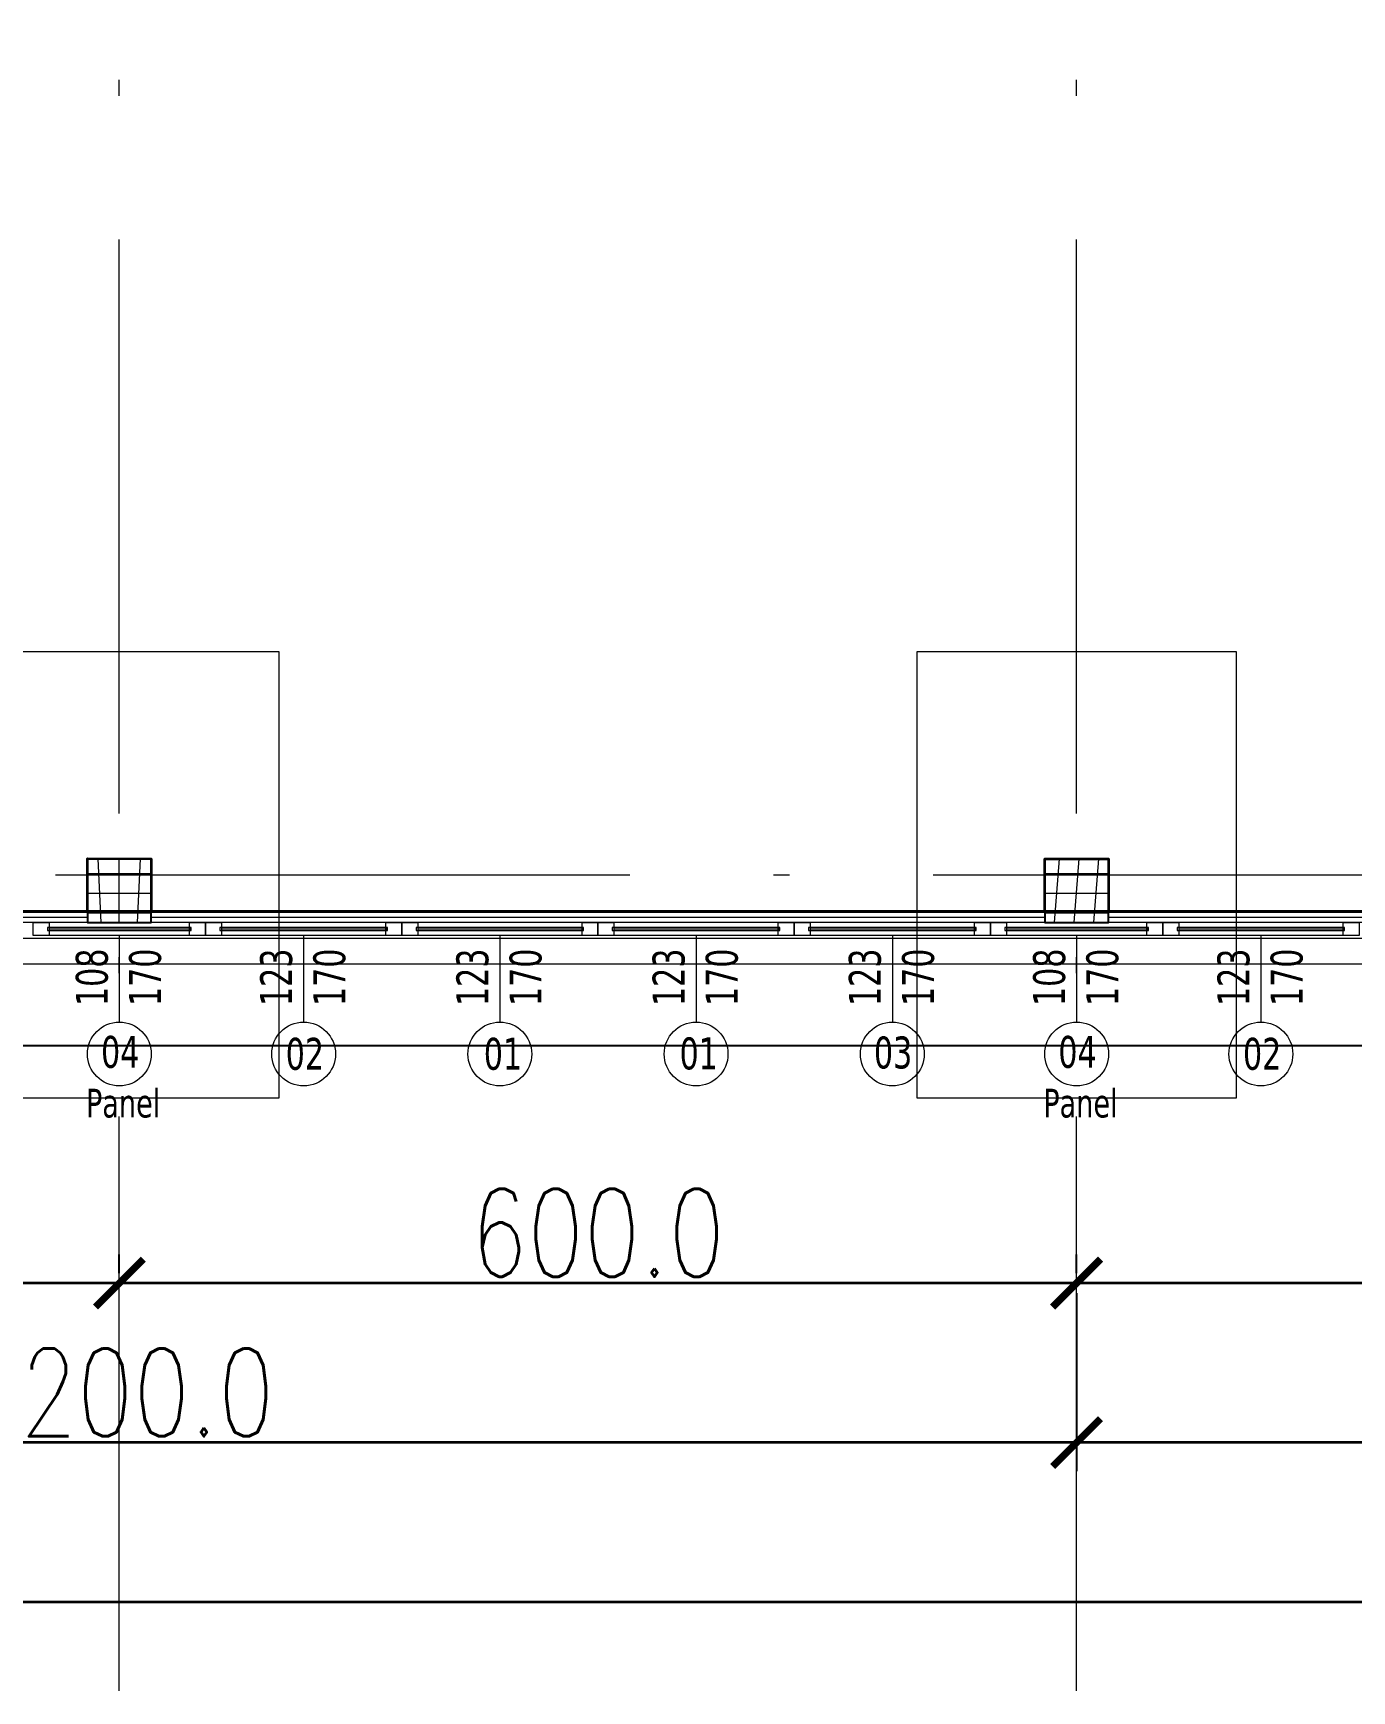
# Model space of a CAD drawing. Extents: x 6529560 to 6558080, y 5579316 to 5588131.
# Drawn here: x 6543606.74 to 6543615.01, y 5579501.85 to 5579512.25 of the extents above; entities that cross this region are included whole.
import ezdxf

# ---------------------------------------------------------------- set-up
doc = ezdxf.new("R2010")
doc.units = 0
doc.header["$MEASUREMENT"] = 0
doc.header["$PDSIZE"] = -5
doc.linetypes.add('ACAD_ISO10W100', pattern=[18, 12, -3, 0, -3])
doc.layers.get('0').update_dxf_attribs({"color": 2, "linetype": 'CONTINUOUS', "lineweight": 5})
doc.layers.get('Defpoints').update_dxf_attribs({"linetype": 'CONTINUOUS'})
for name, color, linetype, lineweight in [('arch_droga', 1, 'CONTINUOUS', 25), ('arch_drzwi i okna', 4, 'CONTINUOUS', 15), ('arch_drzwi i okna_znaczniki', 130, 'CONTINUOUS', 9), ('arch_fundamenty na rzucie', 3, 'CONTINUOUS', 15), ('arch_osie', 181, 'CONTINUOUS', 5), ('arch_powierzchnia', 6, 'CONTINUOUS', 35), ('arch_sciany dzialowe cienkie na hali', 52, 'CONTINUOUS', 15), ('arch_sciany zewnętrzne', 94, 'CONTINUOUS', 18), ('arch_slupy wypelnienie', 9, 'CONTINUOUS', 13), ('arch_słupy', 8, 'CONTINUOUS', 25), ('arch_wymiary', 2, 'CONTINUOUS', 13)]:
    doc.layers.add(name, color=color, linetype=linetype, lineweight=lineweight)
doc.styles.add('styl1', font='romans.shx', dxfattribs={"width": 0.75})
doc.styles.add('TABELKA', font='tahoma.ttf', dxfattribs={"width": 0.8})
doc.dimstyles.new('wymiary hala', dxfattribs={"dimtxt": 0.55, "dimasz": 0.3, "dimexe": 0.18, "dimexo": 0.0625, "dimgap": 0.04, "dimtad": 1, "dimtoh": 1, "dimdec": 1, "dimlfac": 100, "dimzin": 0, "dimdsep": 46, "dimtxsty": 'styl1', "dimblk": 'ARCHTICK', "dimcen": 0.09, "dimadec": 0, "dimazin": 0, "dimtfac": 1, "dimtdec": 1, "dimtofl": 0, "dimtmove": 0, "dimatfit": 3, "dimldrblk": 'ARCHTICK', "dimfxl": 1, "dimtolj": 1, "dimtzin": 0, "dimarcsym": 0})
pattern_1 = [(270, (-6543688.969563113, -5579518.520169346), (0.125, 0), []), (0, (-6543688.969563113, -5579518.520169346), (0, 0.125), [])]

# ---------------------------------------------------------------- blocks, each defined once
blk = doc.blocks.new('ZT_z_opisami')
at = {"layer": 'arch_droga', "color": 7, "linetype": 'Continuous'}
blk.add_line((6540948.1653109, 5579428.451615036), (6540920.120309013, 5579428.451616604), dxfattribs=at)
blk = doc.blocks.new('_ArchTick')
at = {"color": 0, "linetype": 'ByBlock', "const_width": 0.15}
blk.add_lwpolyline([(-0.5, -0.5), (0.5, 0.5)], dxfattribs=at)
blk = doc.blocks.new('*D117')
at = {"layer": 'arch_wymiary', "color": 0, "lineweight": -2, "transparency": 16777216}
for p, q in [((6543517.282235058, 5579504.347680096), (6543517.282235058, 5579502.230169278)), ((6543625.282235061, 5579504.347669278), (6543625.282235061, 5579502.230169278)), ((6543625.282235061, 5579502.410169278), (6543517.282235058, 5579502.410169278))]:
    blk.add_line(p, q, dxfattribs=at)
at = {"layer": 'Defpoints', "color": 0, "transparency": 16777216}
for p in [(6543517.282235058, 5579504.410180095), (6543625.282235061, 5579504.410169278), (6543517.282235058, 5579502.410169278)]:
    blk.add_point(p, dxfattribs=at)
at = {"layer": 'arch_wymiary', "color": 0, "lineweight": -2, "transparency": 16777216, "xscale": 0.3, "yscale": 0.3, "zscale": 0.3, "rotation": 180}
blk.add_blockref('_ArchTick', (6543517.282235058, 5579502.410169278), dxfattribs=at)
at = {"layer": 'arch_wymiary', "color": 0, "lineweight": -2, "transparency": 16777216, "xscale": 0.3, "yscale": 0.3, "zscale": 0.3}
blk.add_blockref('_ArchTick', (6543625.282235061, 5579502.410169278), dxfattribs=at)
at = {"layer": 'arch_wymiary', "color": 0, "transparency": 16777216, "insert": (6543571.28223506, 5579502.725169278), "char_height": 0.55, "attachment_point": 5, "style": 'styl1'}
blk.add_mtext('\\A1;10800.0', dxfattribs=at)
blk = doc.blocks.new('*D125')
at = {"layer": 'arch_wymiary', "color": 0, "lineweight": -2, "transparency": 16777216}
for p, q in [((6543601.282235056, 5579504.347669278), (6543601.282235056, 5579503.230169279)), ((6543613.282235063, 5579504.347669278), (6543613.282235063, 5579503.230169279)), ((6543601.282235056, 5579503.410169278), (6543613.282235063, 5579503.410169278))]:
    blk.add_line(p, q, dxfattribs=at)
at = {"layer": 'Defpoints', "color": 0, "transparency": 16777216}
for p in [(6543601.282235056, 5579504.410169278), (6543613.282235063, 5579504.410169278), (6543613.282235063, 5579503.410169278)]:
    blk.add_point(p, dxfattribs=at)
at = {"layer": 'arch_wymiary', "color": 0, "lineweight": -2, "transparency": 16777216, "xscale": 0.3, "yscale": 0.3, "zscale": 0.3, "rotation": 180}
blk.add_blockref('_ArchTick', (6543601.282235056, 5579503.410169278), dxfattribs=at)
at = {"layer": 'arch_wymiary', "color": 0, "lineweight": -2, "transparency": 16777216, "xscale": 0.3, "yscale": 0.3, "zscale": 0.3}
blk.add_blockref('_ArchTick', (6543613.282235063, 5579503.410169278), dxfattribs=at)
at = {"layer": 'arch_wymiary', "color": 0, "transparency": 16777216, "insert": (6543607.28223506, 5579503.725169279), "char_height": 0.55, "attachment_point": 5, "style": 'styl1'}
blk.add_mtext('\\A1;1200.0', dxfattribs=at)
blk = doc.blocks.new('*D126')
at = {"layer": 'arch_wymiary', "color": 0, "lineweight": -2, "transparency": 16777216}
for p, q in [((6543613.282235063, 5579504.347669278), (6543613.282235063, 5579503.230169279)), ((6543625.282235061, 5579504.347669278), (6543625.282235061, 5579503.230169279)), ((6543613.282235063, 5579503.410169278), (6543625.282235061, 5579503.410169278))]:
    blk.add_line(p, q, dxfattribs=at)
at = {"layer": 'Defpoints', "color": 0, "transparency": 16777216}
for p in [(6543613.282235063, 5579504.410169278), (6543625.282235061, 5579504.410169278), (6543625.282235061, 5579503.410169278)]:
    blk.add_point(p, dxfattribs=at)
at = {"layer": 'arch_wymiary', "color": 0, "lineweight": -2, "transparency": 16777216, "xscale": 0.3, "yscale": 0.3, "zscale": 0.3, "rotation": 180}
blk.add_blockref('_ArchTick', (6543613.282235063, 5579503.410169278), dxfattribs=at)
at = {"layer": 'arch_wymiary', "color": 0, "lineweight": -2, "transparency": 16777216, "xscale": 0.3, "yscale": 0.3, "zscale": 0.3}
blk.add_blockref('_ArchTick', (6543625.282235061, 5579503.410169278), dxfattribs=at)
at = {"layer": 'arch_wymiary', "color": 0, "transparency": 16777216, "insert": (6543619.282235062, 5579503.725169279), "char_height": 0.55, "attachment_point": 5, "style": 'styl1'}
blk.add_mtext('\\A1;1200.0', dxfattribs=at)
blk = doc.blocks.new('*D141')
at = {"layer": 'arch_wymiary', "color": 0, "lineweight": -2, "transparency": 16777216}
for p, q in [((6543601.282235056, 5579504.472669278), (6543601.282235056, 5579504.590169278)), ((6543607.282235138, 5579504.472669278), (6543607.282235138, 5579504.590169278)), ((6543601.282235056, 5579504.410169278), (6543607.282235138, 5579504.410169278))]:
    blk.add_line(p, q, dxfattribs=at)
at = {"layer": 'Defpoints', "color": 0, "transparency": 16777216}
for p in [(6543601.282235056, 5579504.410169278), (6543607.282235138, 5579504.410169278), (6543607.282235138, 5579504.410169278)]:
    blk.add_point(p, dxfattribs=at)
at = {"layer": 'arch_wymiary', "color": 0, "lineweight": -2, "transparency": 16777216, "xscale": 0.3, "yscale": 0.3, "zscale": 0.3, "rotation": 180}
blk.add_blockref('_ArchTick', (6543601.282235056, 5579504.410169278), dxfattribs=at)
at = {"layer": 'arch_wymiary', "color": 0, "lineweight": -2, "transparency": 16777216, "xscale": 0.3, "yscale": 0.3, "zscale": 0.3}
blk.add_blockref('_ArchTick', (6543607.282235138, 5579504.410169278), dxfattribs=at)
at = {"layer": 'arch_wymiary', "color": 0, "transparency": 16777216, "insert": (6543604.282235097, 5579504.725169279), "char_height": 0.55, "attachment_point": 5, "style": 'styl1'}
blk.add_mtext('\\A1;600.0', dxfattribs=at)
blk = doc.blocks.new('*D142')
at = {"layer": 'arch_wymiary', "color": 0, "lineweight": -2, "transparency": 16777216}
for p, q in [((6543607.282235138, 5579504.472669278), (6543607.282235138, 5579504.590169278)), ((6543613.282235063, 5579504.472669278), (6543613.282235063, 5579504.590169278)), ((6543607.282235138, 5579504.410169278), (6543613.282235063, 5579504.410169278))]:
    blk.add_line(p, q, dxfattribs=at)
at = {"layer": 'Defpoints', "color": 0, "transparency": 16777216}
for p in [(6543607.282235138, 5579504.410169278), (6543613.282235063, 5579504.410169278), (6543613.282235063, 5579504.410169278)]:
    blk.add_point(p, dxfattribs=at)
at = {"layer": 'arch_wymiary', "color": 0, "lineweight": -2, "transparency": 16777216, "xscale": 0.3, "yscale": 0.3, "zscale": 0.3, "rotation": 180}
blk.add_blockref('_ArchTick', (6543607.282235138, 5579504.410169278), dxfattribs=at)
at = {"layer": 'arch_wymiary', "color": 0, "lineweight": -2, "transparency": 16777216, "xscale": 0.3, "yscale": 0.3, "zscale": 0.3}
blk.add_blockref('_ArchTick', (6543613.282235063, 5579504.410169278), dxfattribs=at)
at = {"layer": 'arch_wymiary', "color": 0, "transparency": 16777216, "insert": (6543610.2822351, 5579504.725169279), "char_height": 0.55, "attachment_point": 5, "style": 'styl1'}
blk.add_mtext('\\A1;600.0', dxfattribs=at)
blk = doc.blocks.new('*D143')
at = {"layer": 'arch_wymiary', "color": 0, "lineweight": -2, "transparency": 16777216}
for p, q in [((6543613.282235063, 5579504.472669278), (6543613.282235063, 5579504.590169278)), ((6543619.282235137, 5579504.472668602), (6543619.282235137, 5579504.590169278)), ((6543613.282235063, 5579504.410169278), (6543619.282235137, 5579504.410169278))]:
    blk.add_line(p, q, dxfattribs=at)
at = {"layer": 'Defpoints', "color": 0, "transparency": 16777216}
for p in [(6543613.282235063, 5579504.410169278), (6543619.282235137, 5579504.410169278), (6543619.282235137, 5579504.410168603)]:
    blk.add_point(p, dxfattribs=at)
at = {"layer": 'arch_wymiary', "color": 0, "lineweight": -2, "transparency": 16777216, "xscale": 0.3, "yscale": 0.3, "zscale": 0.3, "rotation": 180}
blk.add_blockref('_ArchTick', (6543613.282235063, 5579504.410169278), dxfattribs=at)
at = {"layer": 'arch_wymiary', "color": 0, "lineweight": -2, "transparency": 16777216, "xscale": 0.3, "yscale": 0.3, "zscale": 0.3}
blk.add_blockref('_ArchTick', (6543619.282235137, 5579504.410169278), dxfattribs=at)
at = {"layer": 'arch_wymiary', "color": 0, "transparency": 16777216, "insert": (6543616.282235099, 5579504.725169279), "char_height": 0.55, "attachment_point": 5, "style": 'styl1'}
blk.add_mtext('\\A1;600.0', dxfattribs=at)
blk = doc.blocks.new('biura_parter_hala')
at = {"layer": 'arch_slupy wypelnienie'}
h = blk.add_hatch(dxfattribs=at)
h.set_pattern_fill('ANSI37', color=256, angle=225)
h.set_pattern_definition(pattern_1)
h.paths.add_polyline_path([(89.8999985884875, -11.45001091156155), (89.49999858811498, -11.45001091156155), (89.49999858811498, -11.85001091193408), (89.8999985884875, -11.85001091193408)])
h = blk.add_hatch(dxfattribs=at)
h.set_pattern_fill('ANSI37', color=256, angle=225)
h.set_pattern_definition(pattern_1)
h.paths.add_polyline_path([(95.8999982541427, -11.45001055765897), (95.49999825377017, -11.45001055765897), (95.49999825377017, -11.8500105580315), (95.8999982541427, -11.8500105580315)])
at = {"layer": 'arch_drzwi i okna'}
for p, q in [((90.13999919313937, -11.85000719968229, -0.0368575220855849), (89.25999906472862, -11.85000719968229, -0.0368575220855849)), ((89.25999906472862, -11.88000719901174, -0.0368575220855849), (89.25999906472862, -11.90000719949603, -0.0368575220855849)), ((90.13999919313937, -11.93000720068812, -0.0368575220855849), (89.25999906472862, -11.93000720068812, -0.0368575220855849)), ((90.13999919313937, -11.88000719901174, -0.0368575220855849), (90.13999919313937, -11.90000719949603, -0.0368575220855849)), ((91.36999893281609, -11.85000779479742, -0.0368575220855849), (90.339998931624, -11.85000779479742, -0.0368575220855849)), ((90.339998931624, -11.88000779412687, -0.0368575220855849), (90.339998931624, -11.90000779461115, -0.0368575220855849)), ((91.36999893281609, -11.93000779487192, -0.0368575220855849), (90.339998931624, -11.93000779487192, -0.0368575220855849)), ((91.36999893281609, -11.88000779412687, -0.0368575220855849), (91.36999893281609, -11.90000779461115, -0.0368575220855849)), ((92.5999989323318, -11.85000779479742, -0.0368575220855849), (91.56999893300237, -11.85000779479742, -0.0368575220855849)), ((91.56999893300237, -11.88000779412687, -0.0368575220855849), (91.56999893300237, -11.90000779461115, -0.0368575220855849)), ((92.5999989323318, -11.93000779487192, -0.0368575220855849), (91.56999893300237, -11.93000779487192, -0.0368575220855849)), ((92.5999989323318, -11.88000779412687, -0.0368575220855849), (92.5999989323318, -11.90000779461115, -0.0368575220855849)), ((93.8299989318475, -11.85000779479742, -0.0368575220855849), (92.79999893158674, -11.85000779479742, -0.0368575220855849)), ((92.79999893158674, -11.88000779412687, -0.0368575220855849), (92.79999893158674, -11.90000779461115, -0.0368575220855849)), ((93.8299989318475, -11.93000779487192, -0.0368575220855849), (92.79999893158674, -11.93000779487192, -0.0368575220855849)), ((93.8299989318475, -11.88000779412687, -0.0368575220855849), (93.8299989318475, -11.90000779461115, -0.0368575220855849)), ((95.05999893322586, -11.85000779479742, -0.0368575220855849), (94.02999893296509, -11.85000779479742, -0.0368575220855849)), ((94.02999893296509, -11.88000779412687, -0.0368575220855849), (94.02999893296509, -11.90000779461115, -0.0368575220855849)), ((95.05999893322586, -11.93000779487192, -0.0368575220855849), (94.02999893296509, -11.93000779487192, -0.0368575220855849)), ((95.05999893322586, -11.88000779412687, -0.0368575220855849), (95.05999893322586, -11.90000779461115, -0.0368575220855849)), ((96.13999904971571, -11.85000717453658, -0.0368575220855849), (95.2599989203736, -11.85000717453658, -0.0368575220855849)), ((95.2599989203736, -11.88000717479735, -0.0368575220855849), (95.2599989203736, -11.900007173419, -0.0368575220855849)), ((96.13999904971571, -11.93000717461109, -0.0368575220855849), (95.2599989203736, -11.93000717461109, -0.0368575220855849)), ((96.13999904971571, -11.88000717479735, -0.0368575220855849), (96.13999904971571, -11.900007173419, -0.0368575220855849)), ((97.36999878939243, -11.85000776965171, -0.0368575220855849), (96.33999878820032, -11.85000776965171, -0.0368575220855849)), ((96.33999878820032, -11.88000776898116, -0.0368575220855849), (96.33999878820032, -11.90000776946544, -0.0368575220855849)), ((97.36999878939243, -11.93000776972621, -0.0368575220855849), (96.33999878820032, -11.93000776972621, -0.0368575220855849)), ((97.36999878939243, -11.88000776898116, -0.0368575220855849), (97.36999878939243, -11.90000776946544, -0.0368575220855849))]:
    blk.add_line(p, q, dxfattribs=at)
at = {"layer": 'arch_drzwi i okna', "elevation": -0.0368575220855849}
for points in [[(89.25999906472862, -11.85000719968229), (89.25999906472862, -11.88000719901174), (89.24999906402081, -11.88000719901174), (89.24999906402081, -11.90000719949603), (89.25999906472862, -11.90000719949603), (89.25999906472862, -11.93000720068812), (89.15999906416982, -11.93000720068812), (89.15999906416982, -11.85000719968229), (89.25999906472862, -11.85000719968229)], [(90.13999919313937, -11.93000720068812), (90.13999919313937, -11.90000719949603), (90.14999919477849, -11.90000719949603), (90.14999919477849, -11.88000719901174), (90.13999919313937, -11.88000719901174), (90.13999919313937, -11.85000719968229), (90.2399991946295, -11.85000719968229), (90.2399991946295, -11.93000720068812), (90.13999919313937, -11.93000720068812)], [(90.339998931624, -11.85000779479742), (90.339998931624, -11.88000779412687), (90.32999893277884, -11.88000779412687), (90.32999893277884, -11.90000779461115), (90.339998931624, -11.90000779461115), (90.339998931624, -11.93000779487192), (90.23999893292785, -11.93000779487192), (90.23999893292785, -11.85000779479742), (90.339998931624, -11.85000779479742)], [(91.36999893281609, -11.93000779487192), (91.36999893281609, -11.90000779461115), (91.3799989335239, -11.90000779461115), (91.3799989335239, -11.88000779412687), (91.36999893281609, -11.88000779412687), (91.36999893281609, -11.85000779479742), (91.46999893337488, -11.85000779479742), (91.46999893337488, -11.93000779487192), (91.36999893281609, -11.93000779487192)], [(91.56999893300237, -11.85000779479742), (91.56999893300237, -11.88000779412687), (91.55999893322587, -11.88000779412687), (91.55999893322587, -11.90000779461115), (91.56999893300237, -11.90000779461115), (91.56999893300237, -11.93000779487192), (91.46999893337488, -11.93000779487192), (91.46999893337488, -11.85000779479742), (91.56999893300237, -11.85000779479742)], [(92.5999989323318, -11.93000779487192), (92.5999989323318, -11.90000779461115), (92.60999893397093, -11.90000779461115), (92.60999893397093, -11.88000779412687), (92.5999989323318, -11.88000779412687), (92.5999989323318, -11.85000779479742), (92.6999989328906, -11.85000779479742), (92.6999989328906, -11.93000779487192), (92.5999989323318, -11.93000779487192)], [(92.79999893158674, -11.85000779479742), (92.79999893158674, -11.88000779412687), (92.78999893181026, -11.88000779412687), (92.78999893181026, -11.90000779461115), (92.79999893158674, -11.90000779461115), (92.79999893158674, -11.93000779487192), (92.6999989328906, -11.93000779487192), (92.6999989328906, -11.85000779479742), (92.79999893158674, -11.85000779479742)], [(93.8299989318475, -11.93000779487192), (93.8299989318475, -11.90000779461115), (93.839998931624, -11.90000779461115), (93.839998931624, -11.88000779412687), (93.8299989318475, -11.88000779412687), (93.8299989318475, -11.85000779479742), (93.92999893333763, -11.85000779479742), (93.92999893333763, -11.93000779487192), (93.8299989318475, -11.93000779487192)], [(94.02999893296509, -11.85000779479742), (94.02999893296509, -11.88000779412687), (94.0199989322573, -11.88000779412687), (94.0199989322573, -11.90000779461115), (94.02999893296509, -11.90000779461115), (94.02999893296509, -11.93000779487192), (93.92999893333763, -11.93000779487192), (93.92999893333763, -11.85000779479742), (94.02999893296509, -11.85000779479742)], [(95.05999893322586, -11.93000779487192), (95.05999893322586, -11.90000779461115), (95.06999893300235, -11.90000779461115), (95.06999893300235, -11.88000779412687), (95.05999893322586, -11.88000779412687), (95.05999893322586, -11.85000779479742), (95.159998931922, -11.85000779479742), (95.159998931922, -11.93000779487192), (95.05999893322586, -11.93000779487192)], [(95.2599989203736, -11.85000717453658), (95.2599989203736, -11.88000717479735), (95.24999892059714, -11.88000717479735), (95.24999892059714, -11.900007173419), (95.2599989203736, -11.900007173419), (95.2599989203736, -11.93000717461109), (95.15999892074615, -11.93000717461109), (95.15999892074615, -11.85000717453658), (95.2599989203736, -11.85000717453658)], [(96.13999904971571, -11.93000717461109), (96.13999904971571, -11.900007173419), (96.1499990504235, -11.900007173419), (96.1499990504235, -11.88000717479735), (96.13999904971571, -11.88000717479735), (96.13999904971571, -11.85000717453658), (96.23999904934317, -11.85000717453658), (96.23999904934317, -11.93000717461109), (96.13999904971571, -11.93000717461109)], [(96.33999878820032, -11.85000776965171), (96.33999878820032, -11.88000776898116), (96.32999878935516, -11.88000776898116), (96.32999878935516, -11.90000776946544), (96.33999878820032, -11.90000776946544), (96.33999878820032, -11.93000776972621), (96.23999878950417, -11.93000776972621), (96.23999878950417, -11.85000776965171), (96.33999878820032, -11.85000776965171)], [(97.36999878939243, -11.93000776972621), (97.36999878939243, -11.90000776946544), (97.3799987891689, -11.90000776946544), (97.3799987891689, -11.88000776898116), (97.36999878939243, -11.88000776898116), (97.36999878939243, -11.85000776965171), (97.46999878901988, -11.85000776965171), (97.46999878901988, -11.93000776972621), (97.36999878939243, -11.93000776972621)]]:
    blk.add_lwpolyline(points, dxfattribs=at)
for points in [[(89.24999906402081, -11.90000719949603), (90.14999919477849, -11.90000719949603), (90.14999919477849, -11.88000719901174), (89.24999906402081, -11.88000719901174)], [(89.25999906472862, -11.89500719960779), (90.13999919313937, -11.89500719960779), (90.13999919313937, -11.88500719983131), (89.25999906472862, -11.88500719983131)], [(90.32999893277884, -11.90000779461115), (91.3799989335239, -11.90000779461115), (91.3799989335239, -11.88000779412687), (90.32999893277884, -11.88000779412687)], [(90.339998931624, -11.89500779565423), (91.36999893281609, -11.89500779565423), (91.36999893281609, -11.88500779587775), (90.339998931624, -11.88500779587775)], [(91.55999893322587, -11.90000779461115), (92.60999893397093, -11.90000779461115), (92.60999893397093, -11.88000779412687), (91.55999893322587, -11.88000779412687)], [(91.56999893300237, -11.89500779565423), (92.5999989323318, -11.89500779565423), (92.5999989323318, -11.88500779587775), (91.56999893300237, -11.88500779587775)], [(92.78999893181026, -11.90000779461115), (93.839998931624, -11.90000779461115), (93.839998931624, -11.88000779412687), (92.78999893181026, -11.88000779412687)], [(92.79999893158674, -11.89500779565423), (93.8299989318475, -11.89500779565423), (93.8299989318475, -11.88500779587775), (92.79999893158674, -11.88500779587775)], [(94.0199989322573, -11.90000779461115), (95.06999893300235, -11.90000779461115), (95.06999893300235, -11.88000779412687), (94.0199989322573, -11.88000779412687)], [(94.02999893296509, -11.89500779565423), (95.05999893322586, -11.89500779565423), (95.05999893322586, -11.88500779587775), (94.02999893296509, -11.88500779587775)], [(95.24999892059714, -11.900007173419), (96.1499990504235, -11.900007173419), (96.1499990504235, -11.88000717479735), (95.24999892059714, -11.88000717479735)], [(95.2599989203736, -11.89500717446208), (96.13999904971571, -11.89500717446208), (96.13999904971571, -11.8850071746856), (95.2599989203736, -11.8850071746856)], [(96.32999878935516, -11.90000776946544), (97.3799987891689, -11.90000776946544), (97.3799987891689, -11.88000776898116), (96.32999878935516, -11.88000776898116)], [(96.33999878820032, -11.89500777050852), (97.36999878939243, -11.89500777050852), (97.36999878939243, -11.88500777073204), (96.33999878820032, -11.88500777073204)]]:
    blk.add_lwpolyline(points, close=True, dxfattribs=at)
at = {"layer": 'arch_drzwi i okna_znaczniki'}
for p, q in [((89.69999850448221, -11.93000720161944, -0.0368575220855849), (89.69999850448221, -12.47372646909207, -0.0368575220855849)), ((90.85499893222006, -11.93000779580325, -0.0368575220855849), (90.85499893222006, -12.47372706327587, -0.0368575220855849)), ((92.0849989335984, -11.93000779580325, -0.0368575220855849), (92.0849989335984, -12.47372706327587, -0.0368575220855849)), ((93.31499893311411, -11.93000779580325, -0.0368575220855849), (93.31499893311411, -12.47372706327587, -0.0368575220855849)), ((94.54499893169852, -11.93000779580325, -0.0368575220855849), (94.54499893169852, -12.47372706327587, -0.0368575220855849)), ((95.69999836105853, -11.93000717554241, -0.0368575220855849), (95.69999836105853, -12.47372644394636, -0.0368575220855849)), ((96.8549987897277, -11.93000777158886, -0.0368575220855849), (96.8549987897277, -12.47372703906149, -0.0368575220855849))]:
    blk.add_line(p, q, dxfattribs=at)
for centre in [(89.69999850448221, -12.67372646927833, -7.339101896501868), (90.85499893222006, -12.67372706439346, -7.33910189295794), (92.0849989335984, -12.67372706439346, -7.339101892957948), (93.31499893311411, -12.67372706439346, -7.339101892957955), (94.54499893169852, -12.67372706439346, -7.339101892957963), (95.69999836105853, -12.6737264432013, -7.339101875841775), (96.8549987897277, -12.67372703924775, -7.339101872297848)]:
    blk.add_circle(centre, 0.2, dxfattribs=at)
at = {"layer": 'arch_fundamenty na rzucie', "extrusion": (-4.9482356e-09, -8.031561e-10, 1), "elevation": -0.0368575220855849}
for points in [[(90.69989539682865, -10.14990744180977), (90.70018124487251, -12.94990742299706), (88.700181260705, -12.9501116015017), (88.69989540800451, -10.15011162031442)], [(96.69989540055396, -10.1499081114307), (96.70018124673516, -12.94990808982402), (94.70018125791103, -12.95011226739734), (94.69989540241659, -10.1501122880727)]]:
    blk.add_lwpolyline(points, close=True, dxfattribs=at)
at = {"layer": 'arch_powierzchnia', "elevation": -0.0368575220855849}
blk.add_lwpolyline([(100.3292188476771, -3.429907265119254), (95.07921526581048, -3.429907292127609), (92.35422026924789, -3.432156694121658), (92.35422097705305, -4.954960977658629), (81.9924899181351, -4.955001485534012), (81.99261732865124, -11.77999626658857), (83.4999984856695, -11.77999626751989), (83.4999984856695, -11.45000922493636), (83.89999848604204, -11.45000266470015), (83.89999848604204, -11.77999626938253), (89.49999858811498, -11.77999626658857), (89.50126782990992, -11.44848431274295), (89.8999985884875, -11.45001091156155), (89.8999985884875, -11.77999626938253), (95.49999858718365, -11.77999626658857), (95.49999825377017, -11.45000266190618), (95.8999982541427, -11.45001055765897), (95.8999982541427, -11.77999626938253), (101.4999985871836, -11.77999626658857)], dxfattribs=at)
at = {"layer": 'arch_sciany dzialowe cienkie na hali', "elevation": -0.0368575220855849}
for points in [[(83.89999848604204, -11.77999626938253), (89.49999858811498, -11.77999626938253), (89.49999858811498, -11.85000006482005), (83.89999848604204, -11.85000006482005)], [(89.8999985884875, -11.77999626938253), (95.49999825377017, -11.77999626938253), (95.49999825377017, -11.8500105580315), (89.8999985884875, -11.8500105580315)], [(95.8999982541427, -11.77999626938253), (101.4999985871836, -11.77999626938253), (101.4999985871836, -11.85001238435507), (95.8999982541427, -11.85001238435507)]]:
    blk.add_lwpolyline(points, close=True, dxfattribs=at)
for points in [[(83.89999848604204, -11.81499816663563), (89.49999858811498, -11.81499816663563)], [(89.8999985884875, -11.81500341370702), (95.49999825377017, -11.81500341370702)], [(95.8999982541427, -11.81500432640314), (101.4999985871836, -11.81500432640314)]]:
    blk.add_lwpolyline(points, dxfattribs=at)
at = {"layer": 'arch_sciany zewnętrzne', "elevation": -0.0368575220855849}
for points in [[(108.2599980570376, 1.037485783919692), (108.2599980570376, -12.10999882407486), (81.40999146271497, -12.10999882221222), (81.40999146271497, -11.93000728916377), (78.02403958141804, -11.9300054917112), (78.02403782494366, -12.10999882407486), (59.18428662512451, -12.10999882221222), (59.18428662512451, -11.9500000635162), (57.92995254788547, -11.9500000635162), (57.92995254788547, -12.10999882314354), (32.2299991901964, -12.10999882407486), (32.2299991901964, -11.9500000635162), (30.24000594764948, -11.9500000635162), (30.24000594764948, -12.10999882407486), (8.229999196715651, -12.10999882221222), (8.22999919578433, -11.95000006072223), (6.23999919462949, -11.95000005885958), (6.23999919462949, -12.10999882314354), (-0.859990513883531, -12.10999882407486), (-0.8599905110895633, -7.417968140915036), (-0.699991274625063, -7.417968140915036), (-0.6999912774190307, -6.367968140169978), (-0.8599905120208859, -6.367968140169978), (-0.859990513883531, 1.037485783919692)], [(108.1000036951154, -0.642721600830555), (108.1000036960467, -11.95000779442489), (82.26999049447475, -11.95001796912402), (82.26999049447475, -11.93001746479422)]]:
    blk.add_lwpolyline(points, dxfattribs=at)
at = {"layer": 'arch_słupy', "elevation": -0.0368575220855849}
for points in [[(89.8999985884875, -11.45001091156155), (89.49999858811498, -11.45001091156155), (89.49999858811498, -11.85001091193408), (89.8999985884875, -11.85001091193408)], [(95.8999982541427, -11.45001055765897), (95.49999825377017, -11.45001055765897), (95.49999825377017, -11.8500105580315), (95.8999982541427, -11.8500105580315)]]:
    blk.add_lwpolyline(points, close=True, dxfattribs=at)
at = {"layer": 'arch_drzwi i okna_znaczniki', "char_height": 0.2, "attachment_point": 1, "rotation": 90, "style": 'TABELKA'}
for s, insert in [('108\\P170', (89.42745740339161, -12.37285825144499, 7.265387695762314)), ('123\\P170', (90.58245783019811, -12.37285825237632, 7.265387203607653)), ('123\\P170', (91.81245783157647, -12.37286910973489, 7.265387203607653)), ('123\\P170', (93.04245783109218, -12.37286910973489, 7.265387203607653)), ('123\\P170', (94.27245782967657, -12.37286910973489, 7.265387203607653)), ('108\\P170', (95.4274572590366, -12.37285825144499, 7.265387716422408)), ('123\\P170', (96.58245768770576, -12.3728690855205, 7.265387203607653))]:
    blk.add_mtext_dynamic_manual_height_columns(s, width=2.624355469830334, gutter_width=1.82756919413805, heights=[0], dxfattribs=dict(at, insert=insert))
at = {"layer": 'arch_drzwi i okna_znaczniki', "attachment_point": 1, "style": 'TABELKA'}
for s, insert, char_height, width in [('04', (89.58560164365917, -12.56015466060489, -15.12949479447213), 0.2, 0.354261597984987), ('02', (90.74295869655907, -12.57228310685605, -14.26949479092821), 0.2, 0.354261597984987), ('01', (91.98448571562767, -12.57214784901589, -14.27949479092822), 0.2, 0.354261597984987), ('01', (93.21147593855858, -12.5699714673683, -14.25949479092823), 0.2, 0.354261597984987), ('03', (94.42963201645762, -12.564054986462, -14.26949479092823), 0.2, 0.354261597984987), ('04', (95.5856015002355, -12.56015466060489, -15.12949477381204), 0.2, 0.354261597984987), ('02', (96.74295883998276, -12.57229483965784, -14.26949475220849), 0.2, 0.354261597984987), ('Panel', (89.49094183091076, -12.89159245137125, -7.980960803740105), 0.18, 1.221098900301058), ('Panel', (95.49094168655574, -12.89159245137125, -7.980960783080011), 0.18, 1.221098900301058)]:
    blk.add_mtext(s, dxfattribs=dict(at, insert=insert, char_height=char_height, width=width))

msp = doc.modelspace()

# ---------------------------------------------------------------- linework, layer by layer
at = {"layer": 'arch_osie', "linetype": 'ACAD_ISO10W100', "ltscale": 0.3, "extrusion": (-4.9483178e-09, -8.026501e-10, 1)}
for points in [[(6543613.282234409, 5579501.853900866), (6543613.282246433, 5579613.565234633)], [(6543607.282234408, 5579501.853898523), (6543607.282237123, 5579521.933252907)], [(6543507.882245502, 5579506.970169278), (6543634.682240482, 5579506.970170621)]]:
    msp.add_lwpolyline(points, dxfattribs=at)
at = {"layer": 'arch_powierzchnia'}
for points in [[(6543512.72224539, 5579612.780169263), (6543629.842240481, 5579612.780169263), (6543629.842240481, 5579502.410169278), (6543512.72224539, 5579502.410169278)], [(6543513.722245389, 5579611.780169264), (6543628.842240482, 5579611.780169264), (6543628.842240482, 5579503.410169278), (6543513.722245389, 5579503.410169278)], [(6543514.722245389, 5579610.780169264), (6543627.842240481, 5579610.780169264), (6543627.842240481, 5579504.410169278), (6543514.722245389, 5579504.410169278)], [(6543517.052236772, 5579517.97020321), (6543625.51281645, 5579517.97020321), (6543625.51281645, 5579506.740173076), (6543517.052236772, 5579506.740173076)]]:
    msp.add_lwpolyline(points, close=True, dxfattribs=at)
at = {"layer": 'arch_sciany zewnętrzne'}
msp.add_lwpolyline([(6543625.682240454, 5579530.52972741), (6543625.842234831, 5579530.52972741), (6543625.842234831, 5579506.410170521), (6543599.512235411, 5579506.41017012)], dxfattribs=at)

# ---------------------------------------------------------------- block references
at = {"color": 4, "rotation": 359.9999223416695}
msp.add_blockref('ZT_z_opisami', (2670.614982363535, 86.31203352822922, -1.402158509234803), dxfattribs=at)
msp.add_blockref('biura_parter_hala', (6543517.582236774, 5579518.520169346, 13.87958101109268))

# ---------------------------------------------------------------- dimensions: what is measured, and where the dimension line sits
at = {"layer": 'arch_wymiary'}
for base, p1, p2, picture, middle in [((6543607.282235138, 5579504.410169278), (6543601.282235056, 5579504.410169278), (6543607.282235138, 5579504.410169278, 6.540478454042573), '*D141', (6543604.282235097, 5579504.725169279)), ((6543613.282235063, 5579504.410169278), (6543607.282235138, 5579504.410169278, 6.540478454042573), (6543613.282235063, 5579504.410169278), '*D142', (6543610.2822351, 5579504.725169279)), ((6543619.282235137, 5579504.410169278), (6543613.282235063, 5579504.410169278), (6543619.282235137, 5579504.410168603, 6.577336770997703), '*D143', (6543616.282235099, 5579504.725169279)), ((6543613.282235063, 5579503.410169278), (6543601.282235056, 5579504.410169278, 6.540478454042573), (6543613.282235063, 5579504.410169278, 6.540478454042573), '*D125', (6543607.28223506, 5579503.725169279)), ((6543625.282235061, 5579503.410169278), (6543613.282235063, 5579504.410169278, 6.540478454042573), (6543625.282235061, 5579504.410169278), '*D126', (6543619.282235062, 5579503.725169279))]:
    dim = msp.add_linear_dim(base=base, p1=p1, p2=p2, dimstyle='wymiary hala', override={"dimtmove": 1}, dxfattribs=at)
    dim.commit()
    dim.dimension.update_dxf_attribs({"geometry": picture, "text_midpoint": middle})
dim = msp.add_linear_dim(base=(6543517.282235058, 5579502.410169278), p1=(6543625.282235061, 5579504.410169278, 6.540478454042573), p2=(6543517.282235058, 5579504.410180095, 6.577336197859667), dimstyle='wymiary hala', dxfattribs=at)
dim.commit()
dim.dimension.update_dxf_attribs({"geometry": '*D117', "text_midpoint": (6543571.28223506, 5579502.725169278)})

doc.saveas('drawing.dxf')
